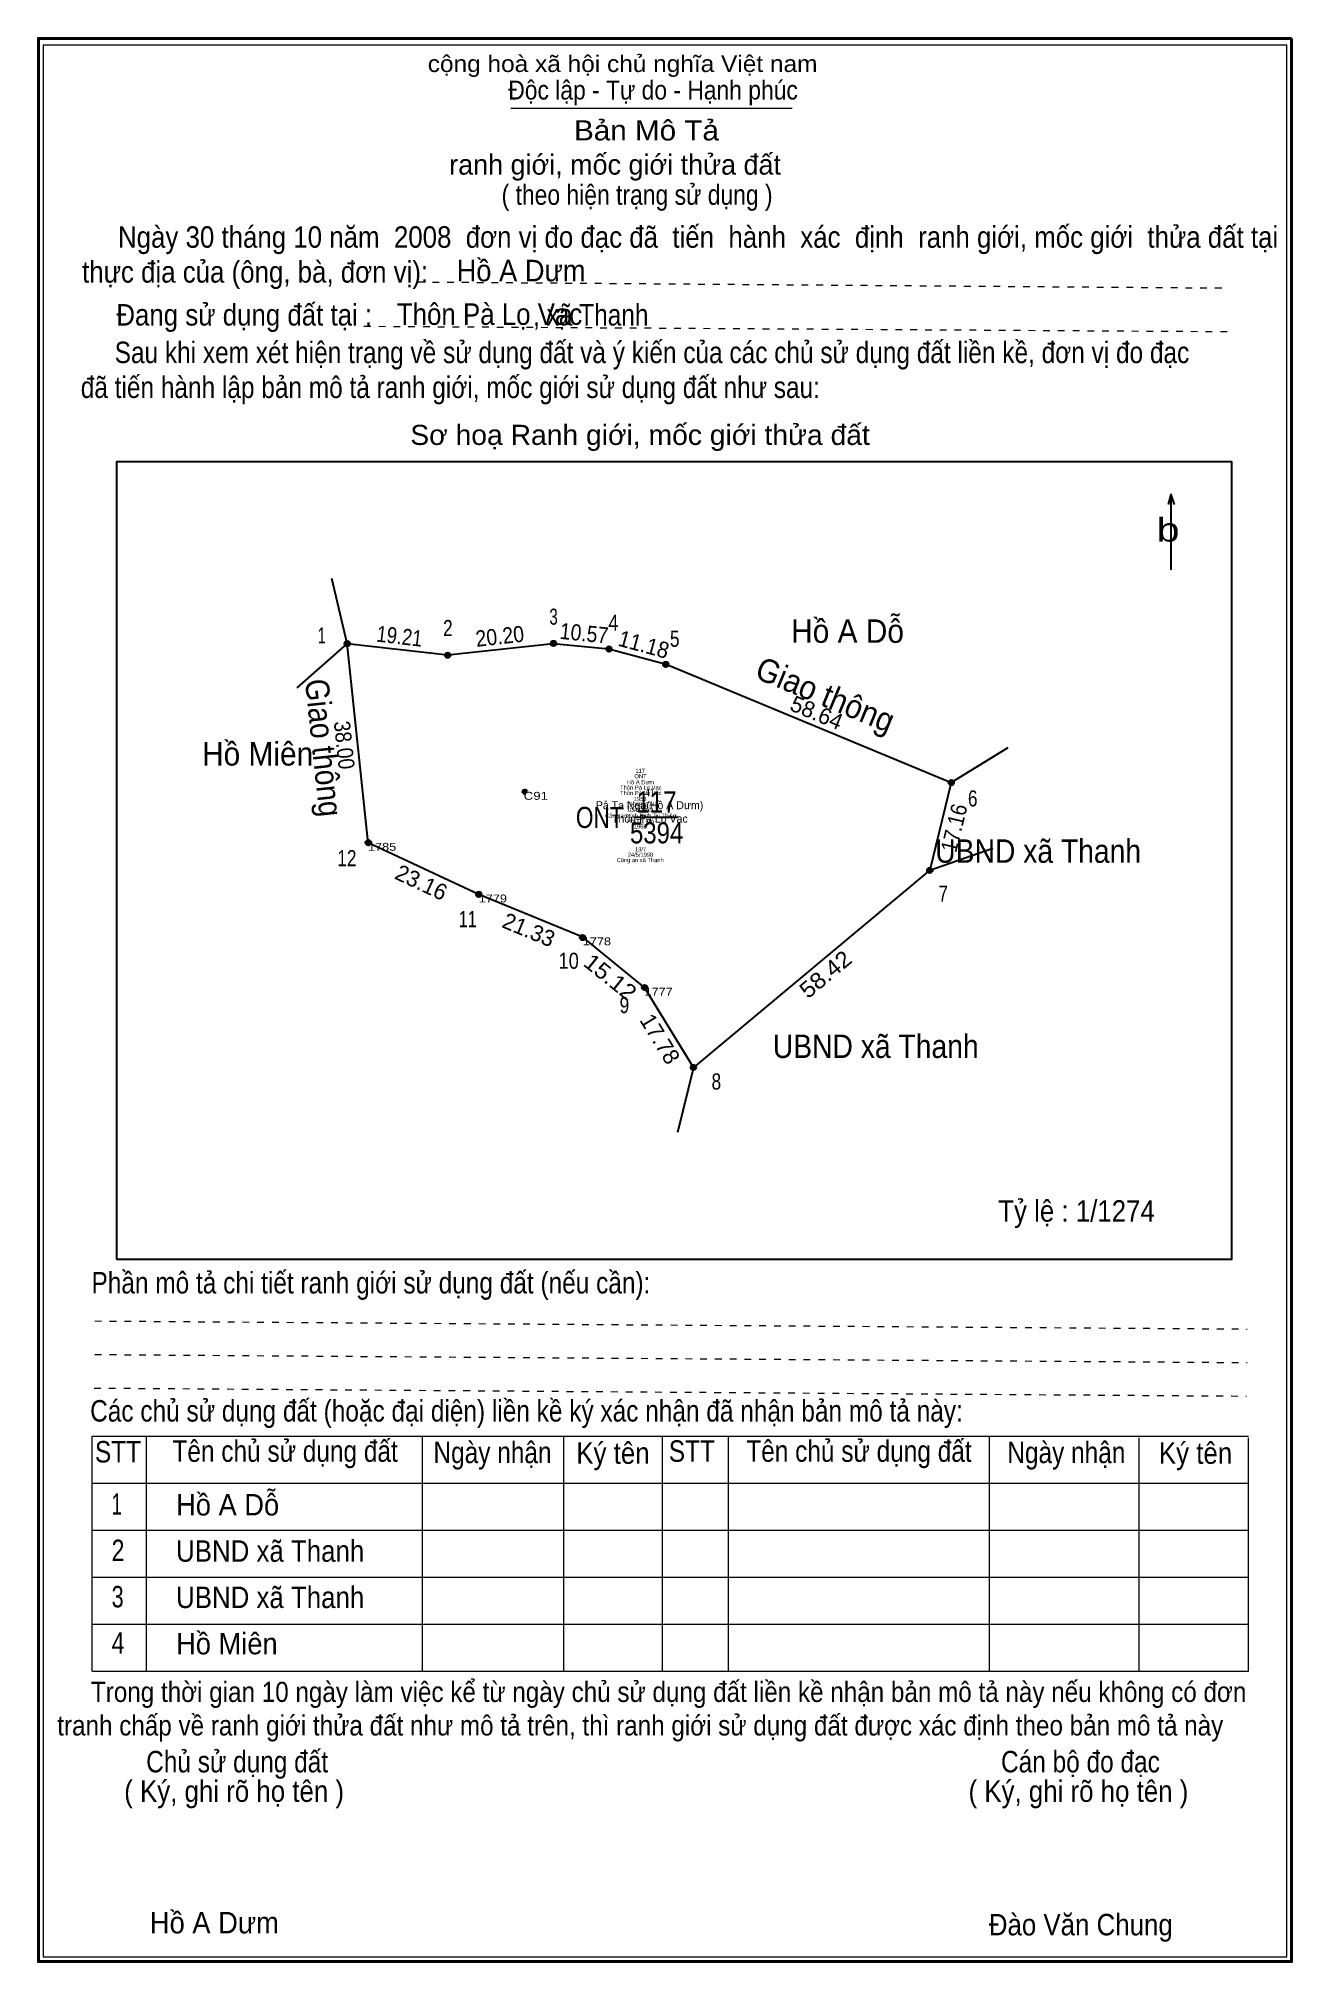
# Model space of a CAD drawing. Header units: metres. Extents: x 987.7 to 1006.3, y 990.8 to 1019.5.
import ezdxf
from ezdxf.enums import TextEntityAlignment as Align

# ---------------------------------------------------------------- set-up
doc = ezdxf.new("R2010")
doc.units = ezdxf.units.M
doc.header["$LTSCALE"] = 0.1
doc.header["$PDMODE"] = 32
doc.header["$PDSIZE"] = 0.05
doc.linetypes.add('DOTTED', pattern=[1.5, 0.3, -1.2])
for name, color, linetype in [('1', 7, 'Continuous'), ('15', 7, 'Continuous'), ('4', 7, 'Continuous'), ('5', 7, 'Continuous'), ('54', 7, 'Continuous')]:
    doc.layers.add(name, color=color, linetype=linetype)
for name, color, linetype, lineweight in [('10', 7, 'Continuous', 25), ('13', 7, 'Continuous', 25), ('2', 7, 'Continuous', 13), ('3', 7, 'Continuous', 25)]:
    doc.layers.add(name, color=color, linetype=linetype, lineweight=lineweight)

msp = doc.modelspace()

# ---------------------------------------------------------------- hatches: boundary and pattern name
at = {"layer": '3'}
for points in [[(992.31, 1010.4673, 1), (992.23, 1010.4673, 1)], [(993.8078, 1010.2953, 1), (993.7278, 1010.2953, 1)], [(995.3841, 1010.4704, 1), (995.3041, 1010.4704, 1)], [(996.2099, 1010.388, 1), (996.1299, 1010.388, 1)], [(997.0569, 1010.158, 1), (996.9769, 1010.158, 1)], [(1001.31, 1008.3964, 1), (1001.23, 1008.3964, 1)], [(994.87, 1008.25), (994.88, 1008.25), (994.88, 1008.26), (994.87, 1008.26)], [(994.9, 1008.27), (994.9, 1008.27), (994.9, 1008.28), (994.9, 1008.28)], [(994.9, 1008.22), (994.9, 1008.22), (994.9, 1008.23), (994.9, 1008.23)], [(994.9051, 1008.2537, 1), (994.9004, 1008.2537, 1)], [(994.92, 1008.25), (994.93, 1008.25), (994.93, 1008.26), (994.92, 1008.26)], [(992.6248, 1007.5008, 1), (992.5448, 1007.5008, 1)], [(1000.9889, 1007.0878, 1), (1000.9089, 1007.0878, 1)], [(994.2709, 1006.7291, 1), (994.1909, 1006.7291, 1)], [(995.8174, 1006.0862, 1), (995.7374, 1006.0862, 1)], [(996.7413, 1005.3412, 1), (996.6613, 1005.3412, 1)], [(997.4682, 1004.1496, 1), (997.3882, 1004.1496, 1)]]:
    msp.add_hatch(color=256, dxfattribs=at).paths.add_polyline_path(points)

# ---------------------------------------------------------------- linework, layer by layer
at = {"layer": '10'}
for p, q in [((992.27, 1010.47), (992.04, 1011.44)), ((992.27, 1010.47), (991.52, 1009.81)), ((1001.27, 1008.4), (1002.12, 1008.92)), ((1000.95, 1007.09), (1001.89, 1007.42)), ((997.43, 1004.15), (997.19, 1003.18))]:
    msp.add_line(p, q, dxfattribs=at)
msp.add_lwpolyline([(992.27, 1010.47), (993.77, 1010.3), (995.34, 1010.47), (996.17, 1010.39), (997.02, 1010.16), (1001.27, 1008.4), (1000.95, 1007.09), (997.43, 1004.15), (996.7, 1005.34), (995.78, 1006.09), (994.23, 1006.73), (992.58, 1007.5)], close=True, dxfattribs=at)
at = {"layer": '13'}
msp.add_line((996.57, 1007.88), (997.2, 1007.88), dxfattribs=at)
at = {"layer": '2'}
for p, q in [((994.71, 1018.45), (998.9, 1018.45)), ((988.47, 998.65), (1005.7, 998.65)), ((988.47, 995.15), (988.47, 998.65)), ((989.28, 995.15), (989.28, 998.65)), ((993.39, 995.15), (993.39, 998.65)), ((995.5, 995.15), (995.5, 998.65)), ((996.97, 995.15), (996.97, 998.65)), ((997.95, 995.15), (997.95, 998.65)), ((1001.84, 995.15), (1001.84, 998.65)), ((1004.07, 995.15), (1004.07, 998.63)), ((1005.7, 995.15), (1005.7, 998.63)), ((988.47, 997.95), (1005.7, 997.95)), ((988.47, 997.25), (1005.7, 997.25)), ((988.47, 996.55), (1005.7, 996.55)), ((988.47, 995.85), (1005.7, 995.85)), ((988.47, 995.15), (1005.7, 995.15))]:
    msp.add_line(p, q, dxfattribs=at)
at = {"layer": '2', "linetype": 'DOTTED'}
for p, q in [((993.32, 1015.86), (1005.38, 1015.77)), ((992.52, 1015.2), (1005.47, 1015.12)), ((988.51, 1000.37), (1005.68, 1000.25)), ((988.51, 999.87), (1005.68, 999.75)), ((988.5, 999.37), (1005.67, 999.25))]:
    msp.add_line(p, q, dxfattribs=at)
at = {"layer": '2', "lineweight": 25}
for p, q in [((1004.54, 1012.69), (1004.5, 1012.54)), ((1004.54, 1012.7), (1004.54, 1011.57)), ((1004.54, 1012.69), (1004.59, 1012.54))]:
    msp.add_line(p, q, dxfattribs=at)
at = {"layer": '2', "lineweight": 40}
msp.add_lwpolyline([(1006.34, 1019.49), (987.67, 1019.49), (987.67, 990.82), (1006.34, 990.82)], close=True, dxfattribs=at)
at = {"layer": '2'}
msp.add_lwpolyline([(1006.27, 1019.39), (987.74, 1019.39), (987.74, 990.89), (1006.27, 990.89)], close=True, dxfattribs=at)
at = {"layer": '2', "lineweight": 25}
msp.add_lwpolyline([(988.83, 1001.29), (1005.45, 1001.29), (1005.45, 1013.18), (988.83, 1013.18)], close=True, dxfattribs=at)
at = {"layer": '3', "lineweight": 13}
for p, q in [((994.92, 1008.27), (994.91, 1008.27)), ((994.91, 1008.27), (994.92, 1008.27))]:
    msp.add_line(p, q, dxfattribs=at)
for points in [[(994.87, 1008.25), (994.88, 1008.25), (994.88, 1008.26), (994.87, 1008.26)], [(994.9, 1008.27), (994.9, 1008.27), (994.9, 1008.28), (994.9, 1008.28)], [(994.9, 1008.22), (994.9, 1008.22), (994.9, 1008.23), (994.9, 1008.23)], [(994.92, 1008.25), (994.93, 1008.25), (994.93, 1008.26), (994.92, 1008.26)]]:
    msp.add_lwpolyline(points, close=True, dxfattribs=at)
at = {"layer": '3'}
for centre in [(992.27, 1010.4673), (993.7678, 1010.2953), (995.3441, 1010.4704), (996.1699, 1010.388), (997.0169, 1010.158), (1001.27, 1008.3964), (992.5848, 1007.5008), (1000.9489, 1007.0878), (994.2309, 1006.7291), (995.7774, 1006.0862), (996.7013, 1005.3412), (997.4282, 1004.1496)]:
    msp.add_circle(centre, 0.04, dxfattribs=at)
at = {"layer": '3', "lineweight": 13}
msp.add_circle((994.9027, 1008.2537), 0.00235, dxfattribs=at)
for radius, start, end in [(0.0196, 49.34484, 48.4242), (0.0157, 49.22592, 47.74531)]:
    msp.add_arc((994.9027, 1008.2537), radius, start, end, dxfattribs=at)
at = {"layer": '3'}
for p in [(994.91, 1008.27), (994.92, 1008.27)]:
    msp.add_point(p, dxfattribs=at)

# ---------------------------------------------------------------- texts
at = {"layer": '1'}
for s, width, p in [('3', 0.7, (995.345, 1010.75)), ('1', 0.65, (991.89, 1010.47)), ('2', 0.8, (993.77, 1010.58)), ('4', 0.85, (996.235, 1010.66)), ('5', 0.8, (997.15, 1010.42)), ('6', 0.8, (1001.59, 1008.04)), ('12', 0.8, (992.265, 1007.15)), ('7', 0.8, (1001.15, 1006.62)), ('11', 0.75, (994.065, 1006.24)), ('10', 0.85, (995.57, 1005.62)), ('9', 0.8, (996.4, 1004.96)), ('8', 0.8, (997.77, 1003.82))]:
    msp.add_text(s, height=0.24, dxfattribs=dict(at, width=width)).set_placement(p, align=Align.CENTER)
at = {"layer": '13', "width": 0.8}
msp.add_text('ONT ', height=0.314, dxfattribs=at).set_placement((996.48, 1007.72), align=Align.RIGHT)
at = {"layer": '13', "width": 0.85}
for s, p in [('117', (996.88, 1007.95)), ('5394', (996.88, 1007.49))]:
    msp.add_text(s, height=0.314, dxfattribs=at).set_placement(p, align=Align.CENTER)
at = {"layer": '15'}
for s, p in [('Pả Ta Ngà(Hồ A Dưm)', (996.775, 1008)), ('Thôn Pà Lọ Vạc', (996.78, 1007.8))]:
    msp.add_text(s, height=0.1177, dxfattribs=at).set_placement(p, align=Align.CENTER)
at = {"layer": '15', "width": 0.8}
msp.add_text('41', height=0.1177, dxfattribs=at).set_placement((996.78, 1008.19), align=Align.CENTER)
at = {"layer": '2'}
for s, height, width, p in [('cộng hoà xã hội chủ nghĩa Việt nam', 0.2474, 1.1, (993.47, 1018.99)), ('Độc lập - Tự do - Hạnh phúc', 0.2828, 0.9, (994.67, 1018.58)), ('Bản Mô Tả', 0.3, 1.1, (995.65, 1017.97)), ('( theo hiện trạng sử dụng )', 0.3, 0.85, (994.57, 1017.01)), ('     Ngày 30 tháng 10 năm  2008  đơn vị đo đạc đã  tiến  hành  xác  định  ranh giới, mốc giới  thửa đất tại ', 0.32, 0.9, (988.32, 1016.37)), ('thực địa của (ông, bà, đơn vị): ', 0.32, 0.9, (988.32, 1015.85)), ('Đang sử dụng đất tại :', 0.32, 0.9, (988.83, 1015.21)), (', xã Thanh', 0.32, 0.85, (995.04, 1015.21)), ('     Sau khi xem xét hiện trạng về sử dụng đất và ý kiến của các chủ sử dụng đất liền kề, đơn vị đo đạc ', 0.32, 0.85, (988.3, 1014.65)), ('đã tiến hành lập bản mô tả ranh giới, mốc giới sử dụng đất như sau:', 0.32, 0.85, (988.3, 1014.13)), ('Sơ hoạ Ranh giới, mốc giới thửa đất', 0.3, 1.05, (993.21, 1013.43)), ('Phần mô tả chi tiết ranh giới sử dụng đất (nếu cần):', 0.32, 0.85, (988.46, 1000.78)), ('Các chủ sử dụng đất (hoặc đại diện) liền kề ký xác nhận đã nhận bản mô tả này:', 0.32, 0.85, (988.44, 998.87)), ('     Trong thời gian 10 ngày làm việc kể từ ngày chủ sử dụng đất liền kề nhận bản mô tả này nếu không có đơn ', 0.3, 0.9, (987.95, 994.69)), ('tranh chấp về ranh giới thửa đất như mô tả trên, thì ranh giới sử dụng đất được xác định theo bản mô tả này', 0.3, 0.9, (987.95, 994.19))]:
    msp.add_text(s, height=height, dxfattribs=dict(at, width=width)).set_placement(p)
msp.add_text('ranh giới, mốc giới thửa đất', height=0.3, dxfattribs=at).set_placement((993.79, 1017.46))
for s, height, width, p in [('b', 0.3535, 1.3, (1004.5, 1011.99)), ('Hồ A Dỗ', 0.35, 0.95, (999.725, 1010.48)), ('Hồ Miên', 0.35, 0.95, (990.935, 1008.65)), ('UBND xã Thanh', 0.35, 0.9, (1002.565, 1007.2)), ('UBND xã Thanh', 0.35, 0.9, (1000.145, 1004.29)), ('STT', 0.32, 0.85, (988.855, 998.26)), ('Tên chủ sử dụng đất', 0.32, 0.85, (991.345, 998.27)), ('Ngày nhận', 0.32, 0.85, (994.435, 998.25)), ('Ký tên', 0.32, 0.9, (996.23, 998.24)), ('STT', 0.32, 0.85, (997.405, 998.27)), ('Tên chủ sử dụng đất', 0.32, 0.85, (999.895, 998.27)), ('Ngày nhận', 0.32, 0.85, (1002.985, 998.25)), ('Ký tên', 0.32, 0.9, (1004.91, 998.24)), ('Chủ sử dụng đất', 0.32, 0.85, (990.63, 993.64)), ('Cán bộ đo đạc', 0.32, 0.85, (1003.195, 993.64)), ('( Ký, ghi rõ họ tên )', 0.32, 0.9, (990.585, 993.2)), ('( Ký, ghi rõ họ tên )', 0.32, 0.9, (1003.165, 993.2)), ('( Ký, ghi rõ họ tên )', 0.32, 0.9, (1003.165, 993.2))]:
    msp.add_text(s, height=height, dxfattribs=dict(at, width=width)).set_placement(p, align=Align.CENTER)
for height, rotation, width, p in [(0.35, 337.502, 0.95, (999.328, 1009.5466)), (0.3499, 276.057, 0.9, (991.7484, 1008.8985))]:
    msp.add_text('Giao thông', height=height, rotation=rotation, dxfattribs=dict(at, width=width)).set_placement(p, align=Align.CENTER)
at = {"layer": '3'}
for s, height, rotation, width, p in [('19.21', 0.24, 353.452, 0.85, (993.0363, 1010.4602)), ('20.20', 0.24, 6.337, 0.9, (994.5568, 1010.4596)), ('10.57', 0.24, 354.3, 0.9, (995.7881, 1010.5043)), ('11.18', 0.24, 344.808, 0.95, (996.6586, 1010.3399)), ('38.00', 0.2399, 276.057, 0.9, (992.1079, 1008.9427)), ('17.16', 0.24, 76.215, 0.9, (1001.4287, 1007.6914)), ('15.12', 0.2399, 321.121, 1.1, (996.1147, 1005.4021)), ('58.42', 0.2399, 39.847, 1.1, (999.4731, 1005.4464))]:
    msp.add_text(s, height=height, rotation=rotation, dxfattribs=dict(at, width=width)).set_placement(p, align=Align.CENTER)
for s, rotation, p in [('58.64', 337.502, (999.2191, 1009.3271)), ('23.16', 334.884, (993.3241, 1006.7993)), ('21.33', 337.426, (994.9289, 1006.0908)), ('17.78', 301.384, (996.8281, 1004.5125))]:
    msp.add_text(s, height=0.24, rotation=rotation, dxfattribs=at).set_placement(p, align=Align.CENTER)
at = {"layer": '4'}
for s, width, p in [('Hồ A Dưm', 0.95, (993.9, 1015.87)), ('Thôn Pà Lọ Vạc', 0.9, (993.01, 1015.22)), ('Tỷ lệ : 1/1274', 0.9, (1001.97, 1001.85)), ('1', 0.65, (988.76, 997.48)), ('Hồ A Dỗ', 0.95, (989.72, 997.47)), ('2', 0.8, (988.76, 996.79)), ('UBND xã Thanh', 0.9, (989.72, 996.78)), ('3', 0.75, (988.76, 996.1)), ('UBND xã Thanh', 0.9, (989.72, 996.09)), ('4', 0.8, (988.76, 995.41)), ('Hồ Miên', 0.95, (989.72, 995.4)), ('Hồ A Dưm', 0.95, (989.33, 991.24)), ('Đào Văn Chung', 0.9, (1001.83, 991.21))]:
    msp.add_text(s, height=0.32, dxfattribs=dict(at, width=width)).set_placement(p)
at = {"layer": '5'}
for s, width, p in [('C91 ', 1.25, (994.9, 1008.14)), ('1785', 1.2, (992.58, 1007.38)), ('1779', 1.2, (994.23, 1006.61)), ('1778', 1.2, (995.78, 1005.97)), ('1777', 1.2, (996.7, 1005.22))]:
    msp.add_text(s, height=0.1177, dxfattribs=dict(at, width=width)).set_placement(p)
at = {"layer": '54'}
for s, width, p in [('Thôn Pà Lọ Vạc', 0.9, (996.645, 1008.29)), ('Hồ A Dưm', 0.95, (996.64, 1008.37)), ('ONT', 0.9, (996.64, 1008.46)), ('117', 0.8, (996.635, 1008.54)), ('Thôn Pà Lọ Vạc', 0.9, (996.645, 1008.21)), ('190431674', 0.85, (996.64, 1008.04)), ('1958', 0.8, (996.635, 1008.12)), ('Công an tỉnh Bình Trị Thiên', 0.9, (996.64, 1007.87)), ('Hồ Thị Mó', 0.95, (996.64, 1007.79)), ('03/6/1979', 0.85, (996.64, 1007.96)), ('1968', 0.8, (996.635, 1007.71)), ('Công an xã Thanh', 0.85, (996.635, 1007.21)), ('24/5/1998', 0.85, (996.64, 1007.29)), ('13/7', 0.85, (996.64, 1007.37))]:
    msp.add_text(s, height=0.06276, dxfattribs=dict(at, width=width)).set_placement(p, align=Align.CENTER)

doc.saveas('drawing.dxf')
